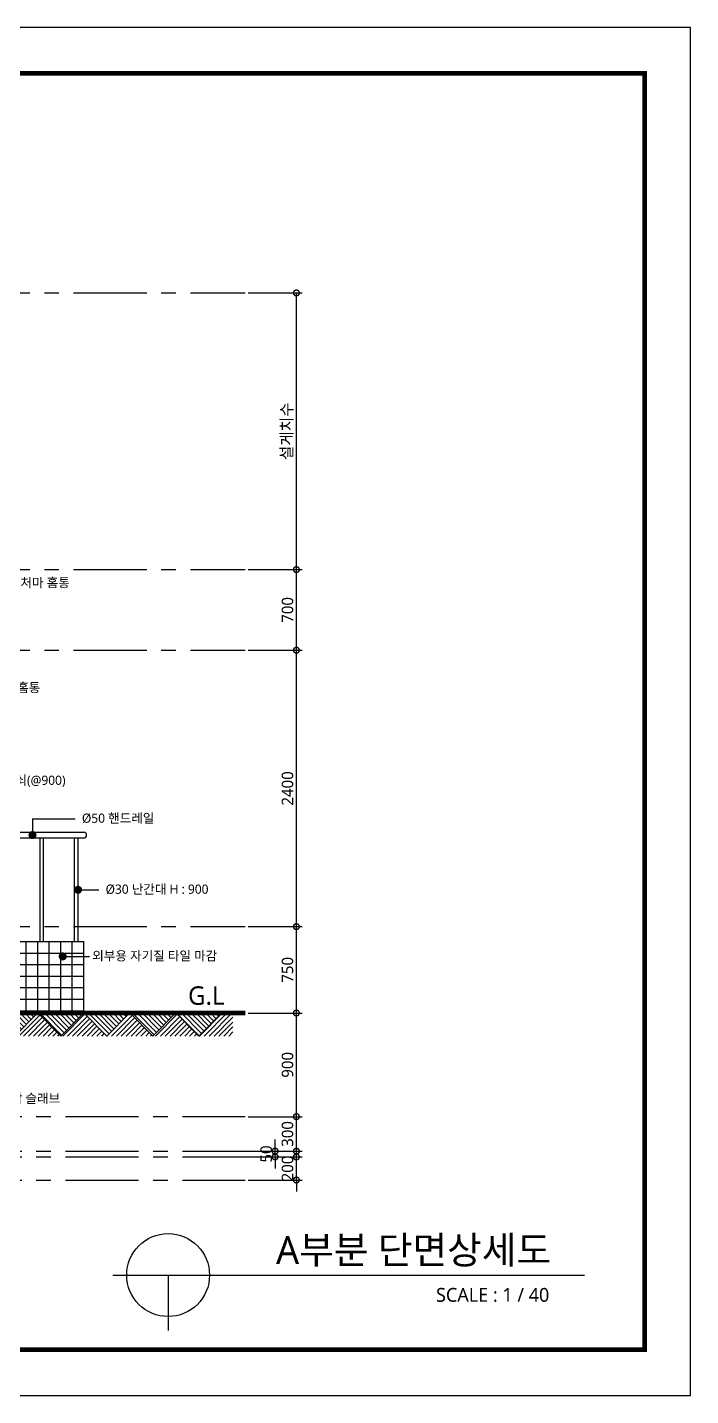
# Model space of a CAD drawing. Header units: millimetres. Extents: x 65625 to 116742, y 6002 to 65128.
# Drawn here: x 76661 to 82425, y 6874 to 18754 of the extents above; entities that cross this region are included whole.
import ezdxf
from ezdxf.enums import TextEntityAlignment as Align

# ---------------------------------------------------------------- set-up
doc = ezdxf.new("R2010")
doc.units = ezdxf.units.MM
doc.header["$LTSCALE"] = 20
doc.linetypes.add('CENTER', pattern=[50.8, 31.75, -6.35, 6.35, -6.35])
for name, color, linetype in [('1-CEN', 1, 'CENTER'), ('2-CON', 2, 'Continuous'), ('3-ETC', 3, 'Continuous'), ('5-FIN', 5, 'Continuous'), ('6-TEXT', 7, 'Continuous')]:
    doc.layers.add(name, color=color, linetype=linetype)
doc.styles.get("Standard").update_dxf_attribs({"font": 'l_10646.ttf'})
doc.dimstyles.new('단면상세도', dxfattribs={"dimscale": 40, "dimtxt": 2.5, "dimasz": 2.5, "dimexe": 1.25, "dimexo": 0.625, "dimtad": 1, "dimtxsty": 'Standard', "dimblk": 'DOTSMALL', "dimcen": 2.5, "dimadec": 0, "dimazin": 0, "dimtfac": 1, "dimtix": 1, "dimtmove": 0, "dimatfit": 3, "dimfxl": 1, "dimarcsym": 0})

# ---------------------------------------------------------------- blocks, each defined once
blk = doc.blocks.new('_DotSmall')
at = {"color": 0, "linetype": 'ByBlock', "const_width": 0.5}
blk.add_lwpolyline([(-0.0625, 0, 1), (0.0625, 0, 1)], format="xyb", close=True, dxfattribs=at)
blk = doc.blocks.new('*D7')
at = {"layer": '6-TEXT', "color": 0, "lineweight": -2, "transparency": 16777216}
for p, q in [((78999, 8946), (78999, 9046)), ((78579, 8946), (79049, 8946)), ((78999, 8746), (78999, 8946)), ((78579, 8746), (79049, 8746)), ((78999, 8746), (78999, 8646))]:
    blk.add_line(p, q, dxfattribs=at)
at = {"layer": 'Defpoints', "color": 0, "transparency": 16777216}
for p in [(78554, 8946), (78999, 8946), (78554, 8746)]:
    blk.add_point(p, dxfattribs=at)
at = {"layer": '6-TEXT', "color": 0, "lineweight": -2, "transparency": 16777216, "xscale": 100, "yscale": 100, "zscale": 100}
for p, rotation in [((78999, 8946), 270), ((78999, 8746), 90)]:
    blk.add_blockref('_DotSmall', p, dxfattribs=dict(at, rotation=rotation))
at = {"layer": '6-TEXT', "color": 0, "transparency": 16777216, "insert": (78922, 8846), "char_height": 100, "attachment_point": 5, "rotation": 90}
blk.add_mtext('200', dxfattribs=at)
blk = doc.blocks.new('*D8')
at = {"layer": '6-TEXT', "color": 0, "lineweight": -2, "transparency": 16777216}
for p, q in [((78814, 8997), (78814, 9097)), ((78394, 8997), (78864, 8997)), ((78394, 8947), (78864, 8947)), ((78814, 8947), (78814, 8997)), ((78814, 8947), (78814, 8847))]:
    blk.add_line(p, q, dxfattribs=at)
at = {"layer": 'Defpoints', "color": 0, "transparency": 16777216}
for p in [(78369, 8997), (78369, 8947), (78814, 8997)]:
    blk.add_point(p, dxfattribs=at)
at = {"layer": '6-TEXT', "color": 0, "lineweight": -2, "transparency": 16777216, "xscale": 100, "yscale": 100, "zscale": 100}
for p, rotation in [((78814, 8997), 270), ((78814, 8947), 90)]:
    blk.add_blockref('_DotSmall', p, dxfattribs=dict(at, rotation=rotation))
at = {"layer": '6-TEXT', "color": 0, "transparency": 16777216, "insert": (78737, 8972), "char_height": 100, "attachment_point": 5, "rotation": 90}
blk.add_mtext('50', dxfattribs=at)
blk = doc.blocks.new('*D9')
at = {"layer": '6-TEXT', "color": 0, "lineweight": -2, "transparency": 16777216}
for p, q in [((78579, 9296), (79049, 9296)), ((78999, 8996), (78999, 9296)), ((78579, 8996), (79049, 8996))]:
    blk.add_line(p, q, dxfattribs=at)
at = {"layer": 'Defpoints', "color": 0, "transparency": 16777216}
for p in [(78554, 9296), (78999, 9296), (78554, 8996)]:
    blk.add_point(p, dxfattribs=at)
at = {"layer": '6-TEXT', "color": 0, "lineweight": -2, "transparency": 16777216, "xscale": 100, "yscale": 100, "zscale": 100}
for p, rotation in [((78999, 9296), 90), ((78999, 8996), 270)]:
    blk.add_blockref('_DotSmall', p, dxfattribs=dict(at, rotation=rotation))
at = {"layer": '6-TEXT', "color": 0, "transparency": 16777216, "insert": (78922, 9146), "char_height": 100, "attachment_point": 5, "rotation": 90}
blk.add_mtext('300', dxfattribs=at)
blk = doc.blocks.new('*D10')
at = {"layer": '6-TEXT', "color": 0, "lineweight": -2, "transparency": 16777216}
for p, q in [((78579, 10196), (79049, 10196)), ((78999, 9296), (78999, 10196)), ((78579, 9296), (79049, 9296))]:
    blk.add_line(p, q, dxfattribs=at)
at = {"layer": 'Defpoints', "color": 0, "transparency": 16777216}
for p in [(78554, 10196), (78999, 10196), (78554, 9296)]:
    blk.add_point(p, dxfattribs=at)
at = {"layer": '6-TEXT', "color": 0, "lineweight": -2, "transparency": 16777216, "xscale": 100, "yscale": 100, "zscale": 100}
for p, rotation in [((78999, 10196), 90), ((78999, 9296), 270)]:
    blk.add_blockref('_DotSmall', p, dxfattribs=dict(at, rotation=rotation))
at = {"layer": '6-TEXT', "color": 0, "transparency": 16777216, "insert": (78922, 9746), "char_height": 100, "attachment_point": 5, "rotation": 90}
blk.add_mtext('900', dxfattribs=at)
blk = doc.blocks.new('*D11')
at = {"layer": '6-TEXT', "color": 0, "lineweight": -2, "transparency": 16777216}
for p, q in [((78579, 10946), (79049, 10946)), ((78999, 10196), (78999, 10946)), ((78579, 10196), (79049, 10196))]:
    blk.add_line(p, q, dxfattribs=at)
at = {"layer": 'Defpoints', "color": 0, "transparency": 16777216}
for p in [(78554, 10946), (78999, 10946), (78554, 10196)]:
    blk.add_point(p, dxfattribs=at)
at = {"layer": '6-TEXT', "color": 0, "lineweight": -2, "transparency": 16777216, "xscale": 100, "yscale": 100, "zscale": 100}
for p, rotation in [((78999, 10946), 90), ((78999, 10196), 270)]:
    blk.add_blockref('_DotSmall', p, dxfattribs=dict(at, rotation=rotation))
at = {"layer": '6-TEXT', "color": 0, "transparency": 16777216, "insert": (78922, 10571), "char_height": 100, "attachment_point": 5, "rotation": 90}
blk.add_mtext('750', dxfattribs=at)
blk = doc.blocks.new('*D12')
at = {"layer": '6-TEXT', "color": 0, "lineweight": -2, "transparency": 16777216}
for p, q in [((78579, 13346), (79049, 13346)), ((78999, 10946), (78999, 13346)), ((78579, 10946), (79049, 10946))]:
    blk.add_line(p, q, dxfattribs=at)
at = {"layer": 'Defpoints', "color": 0, "transparency": 16777216}
for p in [(78554, 13346), (78999, 13346), (78554, 10946)]:
    blk.add_point(p, dxfattribs=at)
at = {"layer": '6-TEXT', "color": 0, "lineweight": -2, "transparency": 16777216, "xscale": 100, "yscale": 100, "zscale": 100}
for p, rotation in [((78999, 13346), 90), ((78999, 10946), 270)]:
    blk.add_blockref('_DotSmall', p, dxfattribs=dict(at, rotation=rotation))
at = {"layer": '6-TEXT', "color": 0, "transparency": 16777216, "insert": (78922, 12146), "char_height": 100, "attachment_point": 5, "rotation": 90}
blk.add_mtext('2400', dxfattribs=at)
blk = doc.blocks.new('*D13')
at = {"layer": '6-TEXT', "color": 0, "lineweight": -2, "transparency": 16777216}
for p, q in [((78579, 14046), (79049, 14046)), ((78999, 13346), (78999, 14046)), ((78579, 13346), (79049, 13346))]:
    blk.add_line(p, q, dxfattribs=at)
at = {"layer": 'Defpoints', "color": 0, "transparency": 16777216}
for p in [(78554, 14046), (78999, 14046), (78554, 13346)]:
    blk.add_point(p, dxfattribs=at)
at = {"layer": '6-TEXT', "color": 0, "lineweight": -2, "transparency": 16777216, "xscale": 100, "yscale": 100, "zscale": 100}
for p, rotation in [((78999, 14046), 90), ((78999, 13346), 270)]:
    blk.add_blockref('_DotSmall', p, dxfattribs=dict(at, rotation=rotation))
at = {"layer": '6-TEXT', "color": 0, "transparency": 16777216, "insert": (78922, 13696), "char_height": 100, "attachment_point": 5, "rotation": 90}
blk.add_mtext('700', dxfattribs=at)
blk = doc.blocks.new('*D14')
at = {"layer": '6-TEXT', "color": 0, "lineweight": -2, "transparency": 16777216}
for p, q in [((78579, 16448), (79049, 16448)), ((78999, 14046), (78999, 16448)), ((78579, 14046), (79049, 14046))]:
    blk.add_line(p, q, dxfattribs=at)
at = {"layer": 'Defpoints', "color": 0, "transparency": 16777216}
for p in [(78554, 16448), (78999, 16448), (78554, 14046)]:
    blk.add_point(p, dxfattribs=at)
at = {"layer": '6-TEXT', "color": 0, "lineweight": -2, "transparency": 16777216, "xscale": 100, "yscale": 100, "zscale": 100}
for p, rotation in [((78999, 16448), 90), ((78999, 14046), 270)]:
    blk.add_blockref('_DotSmall', p, dxfattribs=dict(at, rotation=rotation))
at = {"layer": '6-TEXT', "color": 0, "transparency": 16777216, "insert": (78919, 15247), "char_height": 100, "attachment_point": 5, "rotation": 90}
blk.add_mtext('{\\fGulim|b0|i0|c129|p50;설게치수}', dxfattribs=at)

msp = doc.modelspace()

# ---------------------------------------------------------------- hatches: boundary and pattern name
at = {"layer": '5-FIN'}
h = msp.add_hatch(dxfattribs=at)
h.set_pattern_fill('_USER', color=256, scale=100, double=1, pattern_type=0)
h.set_pattern_definition([(0, (77151.77, 10816.12), (0, 100), []), (90, (77151.77, 10816.12), (-100, 6e-15), [])])
h.paths.add_polyline_path([(76571.771, 10366.121), (76571.771, 10196.121), (77151.771, 10196.121), (77151.771, 10687.637), (76986.226, 10687.637, -1), (76951.226, 10687.637, -1), (76986.226, 10687.637), (77151.771, 10687.637), (77151.771, 10816.121), (75671.771, 10816.121), (75671.771, 10666.121), (75971.771, 10666.121), (75971.771, 10516.121), (76271.771, 10516.121), (76271.771, 10366.121)])
h = msp.add_hatch(dxfattribs=at)
h.set_pattern_fill('_USER', color=256, scale=30, angle=45, pattern_type=0)
h.set_pattern_definition([(45, (-21397.936, 4246.55), (-21.213203, 21.213203), [])])
h.paths.add_polyline_path([(76951.771, 9996.121), (76751.771, 10196.121), (76551.771, 9996.121)])
h.paths.add_polyline_path([(77351.771, 9996.121), (77151.771, 10196.121), (76951.771, 9996.121)])
h.paths.add_polyline_path([(77751.771, 9996.121), (77551.771, 10196.121), (77351.771, 9996.121)])
h.paths.add_polyline_path([(78151.771, 9996.121), (77951.771, 10196.121), (77751.771, 9996.121)])
h.paths.add_polyline_path([(78447.686, 9996.121), (78447.686, 10196.121), (78351.771, 10196.121), (78151.771, 9996.121)])
h = msp.add_hatch(dxfattribs=at)
h.set_pattern_fill('_USER', color=256, scale=30, angle=135, pattern_type=0)
h.set_pattern_definition([(135, (-21397.936, 4246.55), (-21.213203, -21.213203), [])])
h.paths.add_polyline_path([(76751.771, 10196.121), (76551.771, 10196.121), (76551.771, 9996.121)])
h.paths.add_polyline_path([(77151.771, 10196.121), (76751.771, 10196.121), (76951.771, 9996.121)])
h.paths.add_polyline_path([(77351.771, 9996.121), (77551.771, 10196.121), (77151.771, 10196.121)])
h.paths.add_polyline_path([(77951.771, 10196.121), (77551.771, 10196.121), (77751.771, 9996.121)])
h.paths.add_polyline_path([(78351.771, 10196.121), (77951.771, 10196.121), (78151.771, 9996.121)])

# ---------------------------------------------------------------- linework, layer by layer
msp.add_lwpolyline([(65624.544, 6873.894), (82424.544, 6873.894), (82424.544, 18753.894), (65624.544, 18753.894)], close=True)
at = {"const_width": 40}
msp.add_lwpolyline([(66024.544, 7273.894), (82024.544, 7273.894), (82024.544, 18353.894), (66024.544, 18353.894)], close=True, dxfattribs=at)
at = {"layer": '1-CEN'}
for p, q in [((68935.217, 16447.676), (78554.062, 16447.676)), ((68935.217, 14046.121), (78554.062, 14046.121)), ((68935.217, 13346.121), (78554.062, 13346.121)), ((68935.217, 10946.121), (78554.062, 10946.121)), ((74961.196, 9296.121), (78554.062, 9296.121)), ((74961.196, 8996.121), (78554.062, 8996.121)), ((74961.196, 8946.121), (78554.062, 8946.121)), ((74961.196, 8746.121), (78554.062, 8746.121))]:
    msp.add_line(p, q, dxfattribs=at)
at = {"layer": '2-CON'}
msp.add_line((76551.771, 10196.121), (78554.062, 10196.121), dxfattribs=at)
at = {"layer": '2-CON', "const_width": 40}
msp.add_lwpolyline([(76551.771, 10196.121), (78554.062, 10196.121)], dxfattribs=at)
at = {"layer": '2-CON'}
msp.add_lwpolyline([(76551.771, 9996.121), (76751.771, 10196.121), (76951.771, 9996.121), (77151.771, 10196.121), (77351.771, 9996.121), (77551.771, 10196.121), (77751.771, 9996.121), (77951.771, 10196.121), (78151.771, 9996.121), (78351.771, 10196.121)], dxfattribs=at)
at = {"layer": '3-ETC'}
for p, q in [((75651.771, 11766.121), (77151.771, 11766.121)), ((75651.771, 11716.121), (77151.771, 11716.121)), ((76771.771, 10816.121), (76771.771, 11716.121)), ((76801.771, 10816.121), (76801.771, 11716.121)), ((77071.771, 10816.121), (77071.771, 11716.121)), ((77101.771, 10816.121), (77101.771, 11716.121))]:
    msp.add_line(p, q, dxfattribs=at)
msp.add_arc((77151.771, 11741.121), 25, 270, 90, dxfattribs=at)
at = {"layer": '6-TEXT'}
for p, q in [((76706.216, 11882.651), (77076.465, 11882.651)), ((76706.216, 11882.651), (76706.216, 11741.208)), ((77101.771, 11266.121), (77281.947, 11266.121)), ((75671.771, 10816.121), (77151.771, 10816.121)), ((77151.771, 10196.121), (77151.771, 10816.121)), ((76968.726, 10687.637), (77202.502, 10687.637)), ((77404.482, 7920.638), (81502.85, 7920.638)), ((77884.482, 7920.638), (77884.482, 7440.638))]:
    msp.add_line(p, q, dxfattribs=at)
at = {"layer": '6-TEXT', "const_width": 35}
for points in [[(76688.716, 11741.208, 1), (76723.716, 11741.208, 1)], [(77084.271, 11266.121, 1), (77119.271, 11266.121, 1)], [(76951.226, 10687.637, 1), (76986.226, 10687.637, 1)]]:
    msp.add_lwpolyline(points, format="xyb", close=True, dxfattribs=at)
at = {"layer": '6-TEXT'}
msp.add_circle((77884.482, 7920.638), 360, dxfattribs=at)

# ---------------------------------------------------------------- texts
for s, p in [('처마 홈통', (76601.462, 13892.789)), ('%%C100 선홈통', (76186.191, 12981.917)), ('홈통걸이쇠(@900)', (76156.462, 12177.012)), ('%%C50 핸드레일', (77135.907, 11847.764)), ('%%C30 난간대 H : 900', (77341.39, 11231.234)), ('외부용 자기질 타일 마감', (77225.994, 10652.75)), ('THK 철근 콘크리트 바닥 슬래브', (75534.109, 9414.751))]:
    msp.add_text(s, height=80, dxfattribs=at).set_placement(p)
for s, height, p in [('G.L', 160, (78216.114, 10347.51)), ('A부분 단면상세도', 240, (80017.679, 8138.2)), ('SCALE : 1 / 40', 120, (80704.503, 7748.838))]:
    msp.add_text(s, height=height, dxfattribs=at).set_placement(p, align=Align.MIDDLE_CENTER)

# ---------------------------------------------------------------- dimensions: what is measured, and where the dimension line sits
dim = msp.add_linear_dim(base=(78999.468, 16447.676), p1=(78554.062, 14046.121), p2=(78554.062, 16447.676), angle=270, text='{\\fGulim|b0|i0|c129|p50;설게치수}', dimstyle='단면상세도', dxfattribs=at)
dim.commit()
dim.dimension.update_dxf_attribs({"geometry": '*D14', "text_midpoint": (78918.676, 15246.898)})
for base, p1, p2, picture, middle in [((78999.468, 14046.121), (78554.062, 13346.121), (78554.062, 14046.121), '*D13', (78921.968, 13696.121)), ((78999.468, 13346.121), (78554.062, 10946.121), (78554.062, 13346.121), '*D12', (78921.968, 12146.121)), ((78999.468, 10946.121), (78554.062, 10196.121), (78554.062, 10946.121), '*D11', (78921.968, 10571.121)), ((78999.468, 10196.121), (78554.062, 9296.121), (78554.062, 10196.121), '*D10', (78921.968, 9746.121)), ((78999.468, 9296.121), (78554.062, 8996.121), (78554.062, 9296.121), '*D9', (78921.968, 9146.121)), ((78814.265, 8996.81), (78368.86, 8946.81), (78368.86, 8996.81), '*D8', (78736.765, 8971.81)), ((78999.468, 8946.121), (78554.062, 8746.121), (78554.062, 8946.121), '*D7', (78921.968, 8846.121))]:
    dim = msp.add_linear_dim(base=base, p1=p1, p2=p2, angle=270, dimstyle='단면상세도', dxfattribs=at)
    dim.commit()
    dim.dimension.update_dxf_attribs({"geometry": picture, "text_midpoint": middle})

doc.saveas('drawing.dxf')
